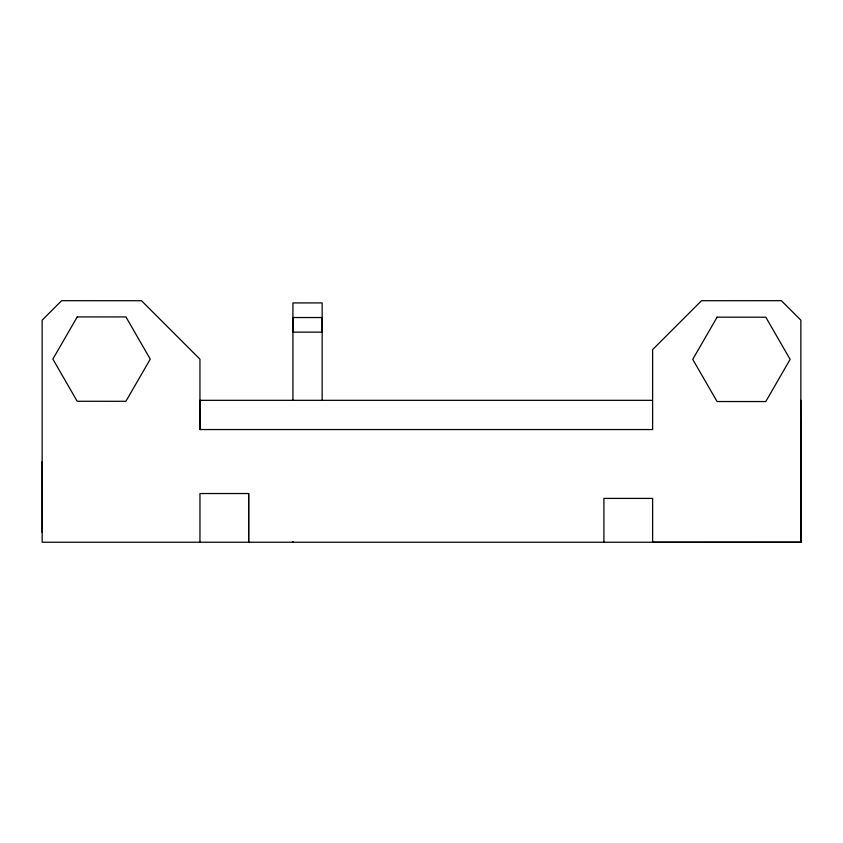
<?xml version="1.0" encoding="UTF-8"?>
<svg xmlns="http://www.w3.org/2000/svg" width="843" height="843" viewBox="0 0 843 843"><rect width="100%" height="100%" fill="white"/><g stroke="black" fill="none" stroke-linecap="round" stroke-linejoin="round"><path stroke-width="1.26" d="M199.96 429.551L199.949 359.16L141.498 300.719L61.634 300.688L42.15 320.161L42.161 542.239L800.85 542.239L800.85 320.161L781.366 300.688L701.502 300.709L652.619 349.603L652.619 429.551L199.96 429.551L199.96 400.33L652.471 400.33M292.942 542.239L292.942 541.617M652.619 542.239L652.619 498.403L603.915 498.403L603.915 542.239M248.653 493.534L248.653 542.239L248.653 493.534L199.96 493.534L199.96 542.239M800.829 419.803L800.85 542.239L800.85 400.33M652.461 542.239L800.839 542.228M42.15 461.553L42.171 532.491M322.163 400.33L322.152 302.922L292.932 302.932L292.942 400.33M292.942 317.537L292.942 332.142L322.163 332.142L322.163 317.537L292.942 317.537M77.24 316.915L52.867 359.076L77.187 401.268L125.892 401.3L150.265 359.139L125.944 316.947L77.24 316.915M717.098 317.179L692.735 359.35L717.066 401.531L765.771 401.553L790.133 359.392L765.802 317.2L717.098 317.179"/></g></svg>
